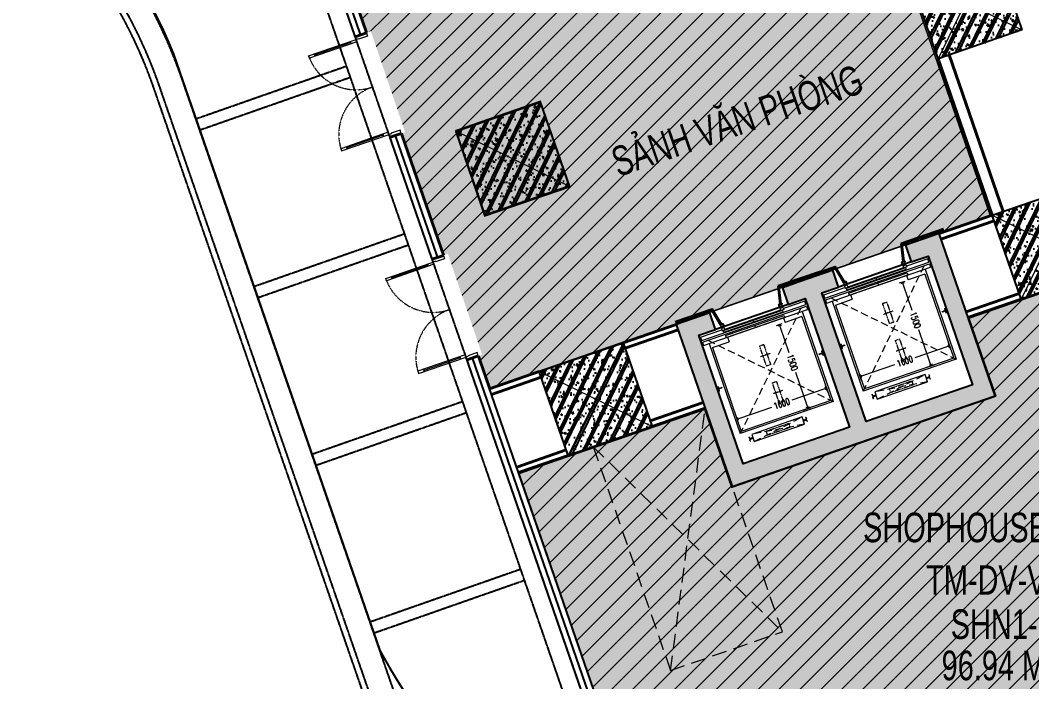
# Model space of a CAD drawing. Header units: millimetres. Extents: x -11451263 to 11578383104, y -507 to 1450429.
# Drawn here: x 11425880 to 11442979, y 1026686 to 1037871 of the extents above; entities that cross this region are included whole.
import ezdxf

# ---------------------------------------------------------------- set-up
doc = ezdxf.new("R2010")
doc.units = ezdxf.units.MM
doc.header["$MEASUREMENT"] = 0
for name, pattern in [('DASH', [0.35, 0.25, -0.1]), ('DASH2-1', [3, 2, -1]), ('HIDDEN', [0.375, 0.25, -0.125]), ('HIDDEN2', [0.1875, 0.125, -0.0625]), ('Xref_ST_MBDV Cot vach 30.7.2022$0$CENTERX2', [4, 2.5, -0.5, 0.5, -0.5]), ('Xref_ST_MBDV Cot vach 30.7.2022$0$HIDDEN', [0.375, 0.25, -0.125]), ('Xref_ST_MBDV Cot vach 30.7.2022$0$PHANTOMX2', [5, 2.5, -0.5, 0.5, -0.5, 0.5, -0.5])]:
    doc.linetypes.add(name, pattern=pattern)
doc.layers.get('0').update_dxf_attribs({"linetype": 'CONTINUOUS', "lineweight": 13})
doc.layers.get('Defpoints').update_dxf_attribs({"color": 5, "linetype": 'CONTINUOUS', "lineweight": 13})
for name, color, linetype in [('A-GLAZ', 135, 'CONTINUOUS'), ('canopy', 2, 'DASH'), ('KT-Net cot vach', 6, 'CONTINUOUS'), ('TNG', 50, 'CONTINUOUS'), ('xref.asix of  podium$0$xref.asix of  podium$0$KC2-DIM', 251, 'CONTINUOUS'), ('xref.asix of  podium$0$xref.asix of  podium$0$KT-Net cot vach', 6, 'CONTINUOUS'), ('Xref_ST_MBDV Cot vach 30.7.2022$0$KT-Net manh', 139, 'CONTINUOUS')]:
    doc.layers.add(name, color=color, linetype=linetype)
for name, color, linetype, lineweight in [('CUA', 37, 'CONTINUOUS', 13), ('DO DIEN TICH THONG THUY', 141, 'CONTINUOUS', 13), ('KT-Chu viet', 255, 'CONTINUOUS', 20), ('KT-Chu viet 2', 6, 'CONTINUOUS', 20), ('KT-Kich thuoc', 159, 'CONTINUOUS', 18), ('KT-Net cat', 1, 'CONTINUOUS', 40), ('KT-Net thay', 7, 'CONTINUOUS', 25), ('KT-Net to mau', 159, 'CONTINUOUS', 18), ('KT-Vat lieu', 250, 'CONTINUOUS', 9), ('SPE-MEP-HVAC', 140, 'CONTINUOUS', 0), ('Xref_ST_MBDV Cot vach 30.7.2022$0$KT-Noi that', 36, 'CONTINUOUS', 9)]:
    doc.layers.add(name, color=color, linetype=linetype, lineweight=lineweight)
doc.styles.add('Xref_ST_MBDV Cot vach 30.7.2022$0$Arial', font='arial.ttf', dxfattribs={"width": 0.7})
doc.styles.add('Xref_ST_MBDV Cot vach 30.7.2022$0$DIM', font='vnsimli.shx', dxfattribs={"width": 0.7})
doc.dimstyles.new('Xref_ST_MBDV Cot vach 30.7.2022$0$CCU 1-100 A1', dxfattribs={"dimscale": 100, "dimtxt": 2.2, "dimasz": 1, "dimexe": 1, "dimexo": 0, "dimgap": 1, "dimtad": 1, "dimdec": 0, "dimdsep": 46, "dimtxsty": 'Xref_ST_MBDV Cot vach 30.7.2022$0$DIM', "dimblk1": 'Xref_ST_MBDV Cot vach 30.7.2022$0$_ARCHTICK', "dimblk2": 'Xref_ST_MBDV Cot vach 30.7.2022$0$_ARCHTICK', "dimsah": 1, "dimcen": 0, "dimdle": 1, "dimclrd": 256, "dimclre": 256, "dimclrt": 31, "dimadec": 0, "dimazin": 0, "dimtfac": 1, "dimtdec": 0, "dimtix": 1, "dimtmove": 2, "dimatfit": 3, "dimldrblk": 'Xref_ST_MBDV Cot vach 30.7.2022$0$_ARCHTICK', "dimfxl": 0, "dimtolj": 1, "dimarcsym": 0})
pattern_1 = [(45, (0, 0), (-176.7766952966369, 176.7766952966369), [])]

# ---------------------------------------------------------------- blocks, each defined once
blk = doc.blocks.new('Xref_ST_MBDV Cot vach 30.7.2022$0$_Open90')
at = {"color": 0, "linetype": 'ByBlock', "lineweight": -2}
for p, q in [((0, 0), (-1, 0)), ((-0.5, 0.5), (0, 0)), ((0, 0), (-0.5, -0.5))]:
    blk.add_line(p, q, dxfattribs=at)
blk = doc.blocks.new('*D27')
at = {"layer": 'Defpoints', "color": 5, "transparency": 16777216}
for p, q in [((-2230.006080747058, 1494.255069668558), (-2230.006080747058, 1595.840436880921)), ((-2180.006080747058, 1545.840436880921), (-1728.427059650542, 1545.840436880921)), ((-780.0060807470581, 1545.840436880921), (-1371.760392983876, 1545.840436880921)), ((-730.0060807470581, 1457.189424305085), (-730.0060807470581, 1595.840436880921))]:
    blk.add_line(p, q, dxfattribs=at)
at = {"layer": 'Defpoints', "color": 0, "transparency": 16777216}
for p in [(-2230.006080747058, 1545.840436880921), (-2230.006080747058, 1494.255069668558), (-730.0060807470581, 1457.189424305085)]:
    blk.add_point(p, dxfattribs=at)
at = {"layer": 'Defpoints', "color": 5, "transparency": 16777216, "xscale": 50, "yscale": 50, "zscale": 50, "rotation": 180}
blk.add_blockref('Xref_ST_MBDV Cot vach 30.7.2022$0$_Open90', (-2230.006080747058, 1545.840436880921), dxfattribs=at)
at = {"layer": 'Defpoints', "color": 5, "transparency": 16777216, "xscale": 50, "yscale": 50, "zscale": 50}
blk.add_blockref('Xref_ST_MBDV Cot vach 30.7.2022$0$_Open90', (-730.0060807470581, 1545.840436880921), dxfattribs=at)
at = {"layer": 'Defpoints', "color": 5, "transparency": 16777216, "insert": (-1550.093726317209, 1545.840436880921), "char_height": 110, "attachment_point": 5, "style": 'Xref_ST_MBDV Cot vach 30.7.2022$0$DIM'}
blk.add_mtext('\\A1;1500', dxfattribs=at)
blk = doc.blocks.new('Xref_ST_MBDV Cot vach 30.7.2022$0$_ARCHTICK')
at = {"color": 0, "linetype": 'ByBlock', "const_width": 0.15}
blk.add_lwpolyline([(-0.5, -0.5), (0.5, 0.5)], dxfattribs=at)
blk = doc.blocks.new('*D28')
at = {"layer": 'Defpoints', "color": 5, "transparency": 16777216}
for p, q in [((-879.0568600945994, 1950.002331897217), (-1000.172690610198, 1950.002331897217)), ((-950.1726906101984, 1900.002331897217), (-950.1726906101983, 1328.335665230491)), ((-950.1726906101981, 400.0023318972127), (-950.1726906101982, 971.6689985638246)), ((-879.0568600945994, 350.0023318972127), (-1000.172690610198, 350.0023318972126))]:
    blk.add_line(p, q, dxfattribs=at)
at = {"layer": 'Defpoints', "color": 0, "transparency": 16777216}
for p in [(-879.0568600945994, 1950.002331897217), (-950.1726906101981, 350.0023318972126), (-879.0568600945994, 350.0023318972127)]:
    blk.add_point(p, dxfattribs=at)
at = {"layer": 'Defpoints', "color": 5, "transparency": 16777216, "xscale": 50, "yscale": 50, "zscale": 50}
for p, rotation in [((-950.1726906101984, 1950.002331897217), 90), ((-950.1726906101981, 350.0023318972126), 270)]:
    blk.add_blockref('Xref_ST_MBDV Cot vach 30.7.2022$0$_Open90', p, dxfattribs=dict(at, rotation=rotation))
at = {"layer": 'Defpoints', "color": 5, "transparency": 16777216, "insert": (-950.1726906088297, 1150.002331897158), "char_height": 110, "attachment_point": 5, "rotation": 90, "style": 'Xref_ST_MBDV Cot vach 30.7.2022$0$DIM'}
blk.add_mtext('\\A1;1600', dxfattribs=at)
blk = doc.blocks.new('PQQQQQ')
at = {"layer": 'SPE-MEP-HVAC', "linetype": 'HIDDEN', "ltscale": 1000}
for p, q in [((-17688.6061930526, -157586.0036754126), (-17103.48911631294, -153152.3101805367)), ((-18993.98992961086, -153805.0020488149), (-15798.10537975468, -156933.3118071335))]:
    blk.add_line(p, q, dxfattribs=at)
blk.add_lwpolyline([(-17688.6061930526, -157586.0036754126), (-15798.10537975468, -156933.3118071335), (-17103.48911631294, -153152.3101805367), (-18993.98992961086, -153805.0020488149)], close=True, dxfattribs=at)
blk = doc.blocks.new('*U137')
h = blk.add_hatch()
h.set_pattern_fill('VATLIEU04', color=250, scale=40, style=0, pattern_type=2)
h.set_pattern_definition([(49.99999999999999, (550, -550), (286.9040730403014, -25.10085399303804), [30, -330]), (355, (550, -550), (-55.50053344520001, 300.8768534800047), [24, -264]), (100.4514, (573.908672, -552.091736), (231.4037526856086, 275.7758168243814), [25.496076, -280.4568448]), (46.18420000000001, (550, -470), (426.8964194502578, -66.20760573160723), [45, -495]), (96.6356, (585.574698, -475.5173228), (373.8650822194813, 389.6471483601767), [38.2441152, -420.6852]), (351.1842, (550, -470), (373.8647780534509, 389.6474403701299), [36, -396]), (21, (590, -490), (238.7628208473847, -161.0475562661355), [30, -330]), (326.0000000000001, (590, -490), (97.32613276863269, 290.0600180187412), [24, -264]), (71.4514, (609.8968932, -503.4206424), (336.089051432596, 129.012198683981), [25.496076, -280.4568448]), (37.50000000000001, (550, -550), (4.863942126916267, 133.1575415325246), [0, -260.8, 0, -268, 0, -265]), (7.499999999999999, (550, -550), (105.2278149768594, 157.7646847529441), [0, -152.8, 0, -254.8, 0, -101]), (327.5, (460.8, -550), (213.5289744689636, -9.021948693751902), [0, -100, 0, -312, 0, -414]), (317.5, (420.8, -550), (233.2744677369545, 40.04199293292709), [0, -130, 0, -207.2, 0, -294]), (45, (550, -550), (-120.2081528017131, 120.2081528017131), []), (45, (550, -501), (-120.2081528017131, 120.2081528017131), [])])
h.paths.add_polyline_path([(-475, 475), (1025, 475), (1025, -1025), (-475, -1025)])
at = {"color": 6, "ltscale": 0.25}
blk.add_lwpolyline([(-475, 475), (1025, 475), (1025, -1025), (-475, -1025)], close=True, dxfattribs=at)
at = {"layer": 'Defpoints', "linetype": 'ByBlock', "ltscale": 30}
for p, q in [((1025, 475), (-475, -1025)), ((-475, 475), (1025, -1025))]:
    blk.add_line(p, q, dxfattribs=at)
blk = doc.blocks.new('xref.asix of  podium$0$xref.asix of  podium$0$MBCot-PN-flat-22')
at = {"layer": 'xref.asix of  podium$0$xref.asix of  podium$0$KT-Net cot vach', "rotation": 19.04713795399666}
for p in [(56313.91933027282, -19092.48729781399), (48657.39082273655, -21735.88943982054), (57717.20749510638, -23157.06382267387), (50060.67898756824, -25800.46596468042)]:
    blk.add_blockref('*U137', p, dxfattribs=at)
blk = doc.blocks.new('*U246')
at = {"layer": 'CUA'}
for p, q in [((11442487.31815845, 1021659.265721966), (11442447.31815848, 1021659.264070475)), ((11442467.31815846, 1021659.26489622), (11442467.34499518, 1021009.264896922)), ((11444107.31815677, 1021659.332607334), (11444147.31815674, 1021659.334258825)), ((11444127.31815675, 1021659.33343308), (11444127.34499348, 1021009.333433781)), ((11442487.34499517, 1021009.265722667), (11442447.3449952, 1021009.264071177)), ((11444107.34499349, 1021009.332608036), (11444147.34499346, 1021009.334259526))]:
    blk.add_line(p, q, dxfattribs=at)
for points in [[(11442397.30576927, 1021959.336323082), (11442457.30576922, 1021959.338800318), (11442457.31237825, 1021799.264483228), (11442447.31237826, 1021799.264070356), (11442447.31402975, 1021759.26407039), (11442397.3140298, 1021759.262006027)], [(11444197.30576744, 1021959.410640158), (11444137.3057675, 1021959.408162922), (11444137.31237653, 1021799.333845833), (11444147.31237652, 1021799.334258705), (11444147.31402801, 1021759.334258739), (11444197.31402797, 1021759.336323103)], [(11442447.31402975, 1021759.26407039), (11442487.31402972, 1021759.26572188), (11442487.34912389, 1020909.265722752), (11442447.34912393, 1020909.264071262)], [(11444147.31402801, 1021759.334258739), (11444107.31402804, 1021759.332607249), (11444107.34912222, 1020909.332608121), (11444147.34912219, 1020909.334259612)]]:
    blk.add_lwpolyline(points, close=True, dxfattribs=at)
at = {"layer": 'CUA', "linetype": 'HIDDEN2'}
for centre, radius, start, end in [((11442447.31402975, 1021759.26407039), 849.9999998530715, 270.0024048669189, 0.002365586658900835), ((11444147.31402801, 1021759.334258741), 849.9999998541882, 180.0023655866589, 270.0023263197432)]:
    blk.add_arc(centre, radius, start, end, dxfattribs=at)
blk = doc.blocks.new('KHHFG-flat-42')
blk.add_wipeout([(-1884.3084356654433, 79.61530733713857), (-1884.162269653752, -238.4600480737863), (-84.11101673729695, -264.06321000750177), (-84.2836583703754, 70.29762198869139)]).dxf.layer = 'KT-Kich thuoc'
at = {"layer": 'KT-Net cat'}
for p, q in [((-1884.16385435313, -200.0777921419358), (-1884.172111805528, -0.07779231236781925)), ((-84.16385588608682, -200.0034750658087), (-84.172113340348, -0.003475236357189715))]:
    blk.add_line(p, q, dxfattribs=at)
at = {"layer": 'CUA'}
blk.add_blockref('*U246', (-11444281.48152891, -1021959.339798319), dxfattribs=at)
blk = doc.blocks.new('WWW')
at = {"layer": 'Defpoints', "linetype": 'DASH2-1', "lineweight": 13, "ltscale": 1000, "flags": 128}
blk.add_lwpolyline([(11429816.83619249, 1022160.11654377), (11450185.49670112, 1019986.391927242), (11488615.66733754, 1021167.255579472), (11491469.21243858, 1024811.360972404), (11462655.78743005, 1159053.890039921), (11457975.31629252, 1176930.890178204), (11455625.97722399, 1177744.852323532), (11446686.1578691, 1170981.351434231), (11423166.61122441, 1153069.948107719), (11399484.09766066, 1135982.713739872, 0.6848770391193201), (11429816.83619249, 1022160.116543293)], format="xyb", dxfattribs=at)
blk = doc.blocks.new('jghhjkghjkgj')
at = {"true_color": 0xf28888}
h = blk.add_hatch(color=11, dxfattribs=at)
h.dxf.hatch_style = 1
edge = h.paths.add_edge_path()
edge.add_line((11466283.08677676, 1045159.335215801), (11466283.08677676, 1032759.335220281))
edge.add_line((11466283.08677676, 1032759.335220281), (11454833.10188411, 1032759.335211071))
edge.add_line((11454833.10188411, 1032759.335211071), (11454833.10188672, 1032759.335226902))
edge.add_line((11454833.10188672, 1032759.335226902), (11446133.10186902, 1032759.3352269))
edge.add_line((11446133.10186902, 1032759.3352269), (11446133.10186902, 1033609.887757531))
edge.add_line((11446133.10186902, 1033609.887757531), (11445918.34170108, 1034231.933613925))
edge.add_line((11445918.34170108, 1034231.933613925), (11441901.02721401, 1032844.963307458))
edge.add_line((11441901.02721401, 1032844.963307458), (11442357.91166952, 1031521.612310319))
edge.add_line((11442357.91166952, 1031521.612310319), (11437915.23475826, 1029987.786419866))
edge.add_line((11437915.23475826, 1029987.786419866), (11437458.35030321, 1031311.137415706))
edge.add_line((11437458.35030321, 1031311.137415706), (11434312.39998763, 1030200.561528921))
edge.add_line((11434312.39998763, 1030200.561528921), (11435976.77098569, 1025390.916321477))
edge.add_arc((11440657.9651616, 1026868.049281125), 4908.716807176173, 197.5128920587287, 269.9282477989292)
edge.add_line((11440651.81791748, 1021959.336323082), (11485787.3255549, 1021959.335528439))
edge.add_arc((11485787.3255549, 1026814.91715749), 4855.581629050896, 270, 361.0120359737786)
edge.add_arc((11484052.80172972, 1026784.276452285), 6590.376070164582, 1.012035973778448, 7.072161650935872)
edge.add_line((11490593.03739566, 1027595.679052872), (11489889.44111853, 1030859.31749462))
edge.add_line((11489889.44111853, 1030859.31749462), (11485433.10186893, 1030859.31749462))
edge.add_line((11485433.10186893, 1030859.31749462), (11482533.20086868, 1030859.324810097))
edge.add_line((11482533.20086868, 1030859.324810097), (11475333.10290397, 1030859.310179142))
edge.add_line((11475333.10290397, 1030859.310179142), (11475333.10290397, 1032759.16139457))
edge.add_line((11475333.10290397, 1032759.16139457), (11475083.10187549, 1032759.335220757))
edge.add_line((11475083.10187549, 1032759.335220757), (11475083.10187549, 1043199.335220757))
edge.add_line((11475083.10187549, 1043199.335220757), (11475083.08677676, 1044046.175538429))
edge.add_line((11475083.08677676, 1044046.175538429), (11475083.08677676, 1045159.336010444))
edge.add_line((11475083.08677676, 1045159.336010444), (11466283.08677676, 1045159.335215801))
at = {"true_color": 0x94cce1}
h = blk.add_hatch(color=151, dxfattribs=at)
h.dxf.hatch_style = 1
h.paths.add_polyline_path([(11431558.18604957, 1038159.599437534), (11441280.37598007, 1041528.280636437), (11442135.10655779, 1039061.483535328), (11440906.20828261, 1038637.444165966), (11442309.49581413, 1034572.867371806), (11434652.96793991, 1031929.465499099), (11433814.51912569, 1031639.321459455)])
at = {"elevation": -7.59479239525951e-05}
blk.add_lwpolyline([(11482533.20086868, 1030859.324810097), (11475333.10290397, 1030859.310179142), (11475333.10290397, 1032759.16139457), (11475083.10187549, 1032759.335220757), (11475083.10187549, 1043199.335220757), (11475083.08677676, 1044046.175538429), (11475083.08677676, 1045159.336010444), (11466283.08677676, 1045159.335215801), (11466283.08677676, 1032759.335220281), (11454833.10188411, 1032759.335211071), (11454833.10188672, 1032759.335226902), (11446133.10186902, 1032759.3352269), (11446133.10186902, 1033609.887757531), (11445918.34170108, 1034231.933613925), (11441901.02721401, 1032844.963307458), (11442357.91166952, 1031521.612310319), (11437915.23475826, 1029987.786419866), (11437458.35030321, 1031311.137415706), (11434312.39998763, 1030200.561528921), (11435976.77098569, 1025390.916321477, 0.3269245432217827), (11440651.81791748, 1021959.336323082), (11485787.3255549, 1021959.335528439, 0.4193965546108029)], format="xyb", dxfattribs=at)
at = {"elevation": 2.260067749200695e-10}
blk.add_lwpolyline([(11431558.18604957, 1038159.599437534), (11441280.37598007, 1041528.280636437), (11442135.10655779, 1039061.483535328), (11440906.20828261, 1038637.444165966), (11442309.49581413, 1034572.867371806), (11434652.96793991, 1031929.465499099), (11433814.51912569, 1031639.321459455)], close=True, dxfattribs=at)
blk = doc.blocks.new('khgklh')
at = {"layer": 'canopy', "ltscale": 5}
for p, q in [((6773.591258665547, -58710.5409257951), (4225.494294138625, -59603.46480583947)), ((6838.996106809005, -58899.54572988243), (4290.899142282084, -59792.4696099296)), ((7754.663980826735, -61545.61298714357), (5206.567016299814, -62438.53686719004)), ((7820.068828970194, -61734.61779123486), (5271.971864445135, -62627.54167127993)), ((8735.736702989787, -64380.6850484953), (6187.639738462865, -65273.60892854061)), ((8801.141551133245, -64569.68985258311), (6253.044586606324, -65462.61373263074)), ((9716.809425150976, -67215.75710984401), (7168.712460624054, -68108.68098989187)), ((9782.214273296297, -67404.76191393554), (7234.117308769375, -68297.68579398154))]:
    blk.add_line(p, q, dxfattribs=at)
at = {"layer": 'canopy', "ltscale": 5, "elevation": -0.000390093371837867}
for points in [[(15027.34511071816, -73943.77858698822, -0.2731029242477328), (11162.13113275543, -70475.03061396314), (6656.394512237981, -57454.49939332076, 0.427810969143063), (-8853.173405764624, -51197.56830630044), (-19318.85072646663, -54808.31752511521)], [(13202.32101749443, -73543.77858699055, -0.1801637299627375), (10877.32292802818, -70569.37130632752), (6375.145997848362, -57559.12676311319, 0.4279956517572017), (-8742.072050927207, -51476.59015814785), (-18746.97092580982, -54928.36682675814)], [(13202.32101749443, -73543.77858699055), (12966.25534484722, -73543.77858699078, -0.3196787448615952), (7768.662873052061, -69842.3981894668), (3990.141497606412, -58923.34992125386, 0.413941481205517), (-6814.722475355491, -53667.81290428911), (-15502.14084565081, -56665.0474000246, -0.4127982625818212), (-18676.83102873527, -55128.52191591205), (-18746.97092580795, -54928.36682675767)], [(15027.34511071816, -73943.77858698822), (12966.25534484722, -73943.77858699078, -0.3196787448616134), (7390.656147684902, -69973.20688786951), (3612.134772242978, -59054.15861966449, 0.4139414812055505), (-6684.265013666824, -54045.94099196384), (-15371.68338406831, -57043.17548773729, -0.4127982625818695), (-19054.32399644144, -55260.80592603411), (-19224.47748456337, -54775.24652251636)], [(16026.94759532064, -74043.77858698682), (12966.25534484722, -74043.77858699078, -0.3196787448616574), (7296.154466342181, -70005.90906247112), (3517.63309090212, -59086.86079426727, 0.4139414812055048), (-6651.650648243725, -54140.47301388194), (-15339.06901867315, -57137.70750966563, -0.4127982625819279), (-19148.69723836891, -55293.87692856451), (-19318.85072646663, -54808.31752511382)]]:
    blk.add_lwpolyline(points, format="xyb", dxfattribs=at)
blk = doc.blocks.new('Xref_ST_MBDV Cot vach 30.7.2022$0$TM 1000kg')
at = {"layer": 'Xref_ST_MBDV Cot vach 30.7.2022$0$KT-Net manh'}
for p, q in [((-2849.992175524749, 2500.000000000007), (-2849.992175524298, 1742.237188449821)), ((-2831.992175524923, 2500.000000000007), (-2831.992175524298, 1754.380282491551)), ((-2849.992175524298, 1742.237188449821), (-2846.992175522784, 1742.237188449821)), ((-2846.992175522784, 1742.237188449821), (-2846.992175522784, 1739.237188449821)), ((-2550.006080747044, 1674.237188449821), (-2846.992175522784, 1739.237188449821)), ((-2550.006080747044, 1692.663264479774), (-2831.992175524298, 1754.380282491551)), ((-2499.992175525869, 1800.000000000007), (-2500.000000003725, 500.0000000000073)), ((-2849.992175524298, 557.7628115501939), (-2846.992175522784, 557.7628115501939)), ((-2849.992175524705, -99.9999999999909), (-2849.992175524298, 557.7628115501939)), ((-2550.006080747044, 625.7628115501939), (-2846.992175522784, 560.7628115501939)), ((-2846.992175522784, 557.7628115501939), (-2846.992175522784, 560.7628115501939)), ((-2550.006080747044, 607.3367355202427), (-2831.992175524298, 545.6197175084671)), ((-2831.992175524851, -99.99999999998909), (-2831.992175524298, 545.6197175084671))]:
    blk.add_line(p, q, dxfattribs=at)
at = {"layer": 'Xref_ST_MBDV Cot vach 30.7.2022$0$KT-Net manh', "const_width": 2}
for points in [[(-2846.992175522784, 1742.237188449821), (-2831.992175524298, 1754.380282491551)], [(-2846.992175522784, 557.7628115501939), (-2831.992175524298, 545.6197175084671)]]:
    blk.add_lwpolyline(points, dxfattribs=at)
at = {"layer": 'Xref_ST_MBDV Cot vach 30.7.2022$0$KT-Net manh', "ltscale": 2}
for points in [[(-2510.006080747044, 1700.002331897216), (-2500.006080747044, 1700.002331897216), (-2500.006080747044, 1650.002331897216), (-2550.006080747044, 1650.002331897216), (-2550.006080747044, 1700.002331897216), (-2540.006080747044, 1700.002331897216), (-2540.006080747044, 1690.002331897216), (-2541.60608074702, 1690.002331897216), (-2541.60608074702, 1698.402331897356), (-2548.406080747067, 1698.402331897356), (-2548.406080747067, 1651.602331897309), (-2501.60608074702, 1651.602331897309), (-2501.60608074702, 1698.402331897356), (-2508.406080747067, 1698.402331897356), (-2508.406080747067, 1690.002331897216), (-2510.006080747044, 1690.002331897216)], [(-2510.006080747044, 599.9976681027983), (-2500.006080747044, 599.9976681027983), (-2500.006080747044, 649.9976681027983), (-2550.006080747044, 649.9976681027983), (-2550.006080747044, 599.9976681027983), (-2540.006080747044, 599.9976681027983), (-2540.006080747044, 609.9976681027983), (-2541.60608074702, 609.9976681027983), (-2541.60608074702, 601.5976681026586), (-2548.406080747067, 601.5976681026586), (-2548.406080747067, 648.3976681027052), (-2501.60608074702, 648.3976681027052), (-2501.60608074702, 601.5976681026586), (-2508.406080747067, 601.5976681026586), (-2508.406080747067, 609.9976681027983), (-2510.006080747044, 609.9976681027983)]]:
    blk.add_lwpolyline(points, close=True, dxfattribs=at)
at = {"layer": 'Xref_ST_MBDV Cot vach 30.7.2022$0$KT-Noi that', "linetype": 'Continuous', "ltscale": 2}
for p, q in [((-2460.006080747058, 2080.002331897216), (-2460.006080747058, 1700.002331897216)), ((-2400.006080747058, 2080.002331897216), (-2460.006080747058, 2080.002331897216)), ((-2400.006080747058, 220.0023318972126), (-2400.006080747058, 2080.002331897216)), ((-2370.006080747058, 220.0023318972126), (-2370.006080747058, 2080.002331897216)), ((-2370.006080747058, 2080.002331897216), (-2310.006080747058, 2080.002331897216)), ((-2310.006080747058, 220.0023318972126), (-2310.006080747058, 2080.002331897216)), ((-2310.006080747058, 1981.002331897216), (-700.0060807470581, 1981.002331897216)), ((-2230.006080747058, 1950.002331897216), (-730.0060807470581, 1950.002331897216)), ((-2230.006080747058, 1950.002331897216), (-2230.006080747058, 1650.002331897216)), ((-730.0060807470581, 1950.002331897216), (-730.0060807470581, 350.0023318972126)), ((-700.0060807470581, 1981.002331897216), (-700.0060807470581, 319.0023318972126)), ((-2455.006080747058, 650.0023318972162), (-2455.006080747058, 1650.002331897216)), ((-2441.259975502442, 620.0023318972162), (-2441.259975502442, 1680.002331897216)), ((-2411.006080747058, 1680.002331897216), (-2441.259975502442, 1680.002331897216)), ((-2411.006080747058, 620.0023318972162), (-2411.006080747058, 1680.002331897216)), ((-2348.006080747058, 625.0023318972162), (-2348.006080747058, 1675.002331897216)), ((-2348.006080747058, 1675.002331897216), (-2314.006080747058, 1675.002331897216)), ((-2314.006080747058, 625.0023318972162), (-2314.006080747058, 1675.002331897216)), ((-2310.006080747058, 1650.002331897216), (-2230.006080747058, 1650.002331897216)), ((-2411.006080747058, 1150.002331897216), (-2441.259975502428, 1150.002331897216)), ((-2314.006080747058, 1150.002331897216), (-2348.006080747058, 1150.002331897216)), ((-2460.006080747058, 220.0023318972126), (-2460.006080747058, 600.0023318972162)), ((-2411.006080747058, 620.0023318972162), (-2441.259975502442, 620.0023318972162)), ((-2348.006080747058, 625.0023318972162), (-2314.006080747058, 625.0023318972162)), ((-2310.006080747058, 650.0023318972162), (-2230.006080747058, 650.0023318972162)), ((-2230.006080747058, 350.0023318972126), (-2230.006080747058, 650.0023318972162)), ((-2230.006080747058, 350.0023318972126), (-730.0060807470581, 350.0023318972126)), ((-2400.006080747058, 220.0023318972126), (-2460.006080747058, 220.0023318972126)), ((-2370.006080747058, 220.0023318972126), (-2310.006080747058, 220.0023318972126)), ((-2310.006080747058, 319.0023318972126), (-700.0060807470581, 319.0023318972126))]:
    blk.add_line(p, q, dxfattribs=at)
at = {"layer": 'Xref_ST_MBDV Cot vach 30.7.2022$0$KT-Noi that', "linetype": 'Continuous'}
for p, q in [((-1572.506080747058, 2077.002331897216), (-1572.506080747058, 2082.002331897216)), ((-1572.506080747058, 2082.002331897216), (-1535.006080747058, 2082.002331897216)), ((-1569.506080747058, 2074.002331897216), (-1540.066080747114, 2070.902331897239)), ((-1537.066080747114, 2054.123071325659), (-1537.066080747114, 2067.902331897239)), ((-1497.506080747058, 2082.002331897216), (-1535.006080747058, 2082.002331897216)), ((-1532.946080747002, 2054.123071325659), (-1532.946080747002, 2067.902331897239)), ((-1500.506080747058, 2074.002331897216), (-1529.946080747002, 2070.902331897239)), ((-1497.506080747058, 2077.002331897216), (-1497.506080747058, 2082.002331897216)), ((-1540.006080747058, 2021.002331897216), (-1540.006080747058, 2050.002331897216)), ((-1539.006080747058, 2020.002331897216), (-1535.006080747058, 2020.002331897216)), ((-1531.006080747058, 2020.002331897216), (-1535.006080747058, 2020.002331897216)), ((-1530.006080747058, 2021.002331897216), (-1530.006080747058, 2050.002331897216)), ((-603.5060807470581, 1460.002341897176), (-574.406080746965, 1460.002341897176)), ((-603.5060807470581, 1456.802341897223), (-603.5060807470581, 1460.002341897176)), ((-603.5060807470581, 1456.802341897223), (-574.406080746965, 1456.802341897223)), ((-568.2060807470116, 1406.202341897246), (-568.2060807470116, 1450.602341897153)), ((-565.0060807470581, 1406.202341897246), (-565.0060807470581, 1450.602341897153)), ((-558.0060807470581, 1403.202341897246), (-562.0060807470581, 1403.202341897246)), ((-558.0060807470581, 1400.002341897176), (-562.0060807470581, 1400.002341897176)), ((-555.0060807470581, 1406.202341897246), (-555.0060807470581, 1450.602341897153)), ((-551.8060807471047, 1406.202341897246), (-551.8060807471047, 1450.602341897153)), ((-516.5060807470581, 1460.002341897176), (-545.6060807471513, 1460.002341897176)), ((-516.5060807470581, 1456.802341897223), (-545.6060807471513, 1456.802341897223)), ((-516.5060807470581, 1456.802341897223), (-516.5060807470581, 1460.002341897176)), ((-603.5060807470581, 443.2023218972099), (-574.406080746965, 443.2023218972099)), ((-603.5060807470581, 440.0023218971401), (-574.406080746965, 440.0023218971401)), ((-568.2060807470116, 493.8023218971866), (-568.2060807470116, 449.4023218972798)), ((-565.0060807470581, 493.8023218971866), (-565.0060807470581, 449.4023218972798)), ((-558.0060807470581, 500.0023218971401), (-562.0060807470581, 500.0023218971401)), ((-558.0060807470581, 496.8023218971866), (-562.0060807470581, 496.8023218971866)), ((-555.0060807470581, 493.8023218971866), (-555.0060807470581, 449.4023218972798)), ((-551.8060807471047, 493.8023218971866), (-551.8060807471047, 449.4023218972798)), ((-516.5060807470581, 443.2023218972099), (-545.6060807471513, 443.2023218972099)), ((-516.5060807470581, 440.0023218971401), (-545.6060807471513, 440.0023218971401)), ((-1572.506080747058, 223.0023318972126), (-1572.506080747058, 218.0023318972126)), ((-1572.506080747058, 218.0023318972126), (-1535.006080747058, 218.0023318972126)), ((-1569.506080747058, 226.0023318972126), (-1540.066080747114, 229.1023318971893)), ((-1540.006080747058, 279.0023318972126), (-1540.006080747058, 250.0023318972126)), ((-1539.006080747058, 280.0023318972126), (-1535.006080747058, 280.0023318972126)), ((-1537.066080747114, 245.8815924687697), (-1537.066080747114, 232.1023318971893)), ((-1531.006080747058, 280.0023318972126), (-1535.006080747058, 280.0023318972126)), ((-1497.506080747058, 218.0023318972126), (-1535.006080747058, 218.0023318972126)), ((-1532.946080747002, 245.8815924687697), (-1532.946080747002, 232.1023318971893)), ((-1530.006080747058, 279.0023318972126), (-1530.006080747058, 250.0023318972126)), ((-1500.506080747058, 226.0023318972126), (-1529.946080747002, 229.1023318971893)), ((-1497.506080747058, 223.0023318972126), (-1497.506080747058, 218.0023318972126))]:
    blk.add_line(p, q, dxfattribs=at)
at = {"layer": 'Xref_ST_MBDV Cot vach 30.7.2022$0$KT-Noi that', "linetype": 'Xref_ST_MBDV Cot vach 30.7.2022$0$HIDDEN', "ltscale": 500}
for p, q in [((-2370.006080747058, 1981.002331897216), (-700.0060807470581, 319.0023318972126)), ((-2370.006080747058, 319.0023318972126), (-700.0060807470581, 1981.002331897216)), ((-495.0060807470581, 1400.002331897216), (-625.0060807470581, 500.0023318972162)), ((-495.0060807470581, 500.0023318972162), (-625.0060807470581, 1400.002331897216))]:
    blk.add_line(p, q, dxfattribs=at)
at = {"layer": 'Xref_ST_MBDV Cot vach 30.7.2022$0$KT-Noi that', "linetype": 'Xref_ST_MBDV Cot vach 30.7.2022$0$CENTERX2'}
for p, q in [((-1815.006080747058, 1236.002331897216), (-1815.006080747058, 1066.653990867846)), ((-1155.006080747058, 1236.002331897216), (-1155.006080747058, 1066.653990867846))]:
    blk.add_line(p, q, dxfattribs=at)
at = {"layer": 'Xref_ST_MBDV Cot vach 30.7.2022$0$KT-Noi that', "linetype": 'Continuous', "ltscale": 2}
for points in [[(-2485.00608074879, 1700.002331897216), (-2445.00608074879, 1700.002331897216), (-2445.00608074879, 1650.002331897216), (-2485.00608074879, 1650.002331897216)], [(-495.0060807470581, 1400.002331897216), (-625.0060807470581, 1400.002331897216), (-625.0060807470581, 500.0023318972162), (-495.0060807470581, 500.0023318972162)], [(-2485.00608074879, 600.0023318972162), (-2445.00608074879, 600.0023318972162), (-2445.00608074879, 650.0023318972162), (-2485.00608074879, 650.0023318972162)]]:
    blk.add_lwpolyline(points, close=True, dxfattribs=at)
at = {"layer": 'Xref_ST_MBDV Cot vach 30.7.2022$0$KT-Noi that', "linetype": 'Xref_ST_MBDV Cot vach 30.7.2022$0$PHANTOMX2'}
for points in [[(-1635.006080747058, 1186.002331897216), (-1635.006080747058, 1114.002331897333), (-1995.006080747058, 1114.002331897333), (-1995.006080747058, 1186.002331897216)], [(-975.0060807470581, 1186.002331897216), (-975.0060807470581, 1114.002331897333), (-1335.006080747058, 1114.002331897333), (-1335.006080747058, 1186.002331897216)], [(-524.0060807470581, 1150.002331897216), (-524.0060807470581, 750.0023318972162), (-596.0060807470581, 750.0023318972162), (-596.0060807470581, 1150.002331897216)]]:
    blk.add_lwpolyline(points, close=True, dxfattribs=at)
at = {"layer": 'Xref_ST_MBDV Cot vach 30.7.2022$0$KT-Noi that', "linetype": 'Continuous'}
for centre, radius, start, end in [((-1569.506080747058, 2077.002331897216), 3, 180, 270), ((-1540.066080747114, 2067.902331897239), 3, 0, 90), ((-1542.280197382381, 2054.7339947371), 5.24978472904255, 295.6697211345437, 353.3172836214693), ((-1529.946080747002, 2067.902331897239), 3, 90, 180), ((-1527.731964111736, 2054.7339947371), 5.24978472904255, 186.6827163785307, 244.3302788654563), ((-1500.506080747058, 2077.002331897216), 3, 270, 0), ((-1539.006080747058, 2021.002331897216), 1, 180, 270), ((-1531.006080747058, 2021.002331897216), 1, 270, 0), ((-574.406080746965, 1450.602341897153), 9.399999999997844, 0, 90), ((-574.406080746965, 1450.602341897153), 6.19999999999734, 0, 90), ((-562.0060807470581, 1406.202341897246), 6.20000000000076, 180, 270), ((-562.0060807470581, 1406.202341897246), 2.999999999999834, 180, 270), ((-558.0060807470581, 1406.202341897246), 3.000000000000045, 270, 0), ((-558.0060807470581, 1406.202341897246), 6.19999999999713, 270, 0), ((-545.6060807471513, 1450.602341897153), 9.400000000001475, 90, 180), ((-545.6060807471513, 1450.602341897153), 6.200000000004374, 90, 180), ((-574.406080746965, 449.4023218972798), 6.19999999999734, 270, 0), ((-574.406080746965, 449.4023218972798), 9.399999999997844, 270, 0), ((-562.0060807470581, 493.8023218971866), 6.20000000000076, 90, 180), ((-562.0060807470581, 493.8023218971866), 2.999999999999834, 90, 180), ((-558.0060807470581, 493.8023218971866), 6.19999999999713, 0, 90), ((-558.0060807470581, 493.8023218971866), 3.000000000000045, 0, 90), ((-545.6060807471513, 449.4023218972798), 9.400000000001475, 180, 270), ((-545.6060807471513, 449.4023218972798), 6.200000000004374, 180, 270), ((-1569.506080747058, 223.0023318972126), 3, 90, 180), ((-1540.066080747114, 232.1023318971893), 3, 270, 0), ((-1539.006080747058, 279.0023318972126), 1, 90, 180), ((-1542.280197382381, 245.2706690573286), 5.24978472904255, 6.682716378530666, 64.33027886545624), ((-1527.731964111736, 245.2706690573286), 5.24978472904255, 115.6697211345438, 173.3172836214693), ((-1529.946080747002, 232.1023318971893), 3, 180, 270), ((-1531.006080747058, 279.0023318972126), 1, 0, 90), ((-1500.506080747058, 223.0023318972126), 3, 0, 90)]:
    blk.add_arc(centre, radius, start, end, dxfattribs=at)
at = {"layer": 'Defpoints', "color": 5}
for base, p1, p2, angle, picture, middle in [((-950.1726906101981, 350.0023318972126), (-879.056860094599, 1950.002331897216), (-879.056860094599, 350.0023318972126), 90, '*D28', (-950.1726906088297, 1150.002331897158)), ((-2230.006080747058, 1545.840436880921), (-730.0060807470581, 1457.189424305085), (-2230.006080747058, 1494.255069668558), 180, '*D27', (-1550.093726317209, 1545.840436880921))]:
    dim = blk.add_linear_dim(base=base, p1=p1, p2=p2, angle=angle, dimstyle='Xref_ST_MBDV Cot vach 30.7.2022$0$CCU 1-100 A1', override={"dimscale": 50, "dimblk1": 'Xref_ST_MBDV Cot vach 30.7.2022$0$_Open90', "dimblk2": 'Xref_ST_MBDV Cot vach 30.7.2022$0$_Open90', "dimclrd": 5, "dimclre": 5, "dimclrt": 5, "dimlwd": 65535, "dimlwe": 65535}, dxfattribs=at)
    dim.commit()
    dim.dimension.update_dxf_attribs({"geometry": picture, "text_midpoint": middle, "dimtype": 128})
blk = doc.blocks.new('of lift 2')
at = {"layer": 'Xref_ST_MBDV Cot vach 30.7.2022$0$KT-Noi that', "rotation": 0.000344853501118225}
for p in [(214313.775976256, 35571.96171643957), (214313.775976256, 33371.96171643957)]:
    blk.add_blockref('Xref_ST_MBDV Cot vach 30.7.2022$0$TM 1000kg', p, dxfattribs=at)

msp = doc.modelspace()

# ---------------------------------------------------------------- hatches: boundary and pattern name
at = {"layer": 'DO DIEN TICH THONG THUY'}
h = msp.add_hatch(dxfattribs=at)
h.set_pattern_fill('ANSI31', color=256, scale=2000)
h.set_pattern_definition(pattern_1)
h.paths.add_polyline_path([(11433823.78207653, 1031658.389396418), (11442276.24356509, 1034577.254440188), (11440868.07128037, 1038655.979760511), (11442096.39152489, 1039081.585446424), (11441261.85130919, 1041490.112107927), (11431582.17000371, 1038136.159895693)])
h.paths.add_polyline_path([(11433235.54879528, 1035989.010581835), (11433729.91510263, 1034557.092466605), (11435176.14823137, 1035056.401748106), (11434676.83895214, 1036502.634870279), (11433244.78458606, 1036008.220780059)], flags=16)
h = msp.add_hatch(dxfattribs=at)
h.set_pattern_fill('ANSI31', color=256, scale=2000)
h.set_pattern_definition(pattern_1)
edge = h.paths.add_edge_path(flags=16)
edge.add_arc((11439585.33303313, 1025384.194275443), 765, 0, 360)
edge = h.paths.add_edge_path()
edge.add_line((11446118.10186902, 1021959.336323082), (11440651.81791743, 1021959.336323082))
edge.add_arc((11440657.9651616, 1026868.04928113), 4908.716807182356, 197.5128920587596, 269.9282477981901, ccw=False)
edge.add_line((11435976.77098569, 1025390.916321477), (11434309.74973258, 1030208.220149818))
edge.add_line((11434309.74973258, 1030208.220149818), (11437449.06673764, 1031292.063471118))
edge.add_line((11437449.06673764, 1031292.063471118), (11437905.95118726, 1029968.712948622))
edge.add_line((11437905.95118726, 1029968.712948622), (11442376.9856088, 1031512.32921771))
edge.add_line((11442376.9856088, 1031512.32921771), (11441920.10130116, 1032835.679789398))
edge.add_line((11441920.10130116, 1032835.679789398), (11445909.05813397, 1034212.859668819))
edge.add_line((11445909.05813397, 1034212.859668819), (11446118.10186902, 1033607.3712735))
edge.add_line((11446118.10186902, 1033607.3712735), (11446118.10186902, 1030974.335232368))
edge.add_line((11446118.10186902, 1030974.335232368), (11445468.10261301, 1030974.335232368))
edge.add_line((11445468.10261301, 1030974.335232368), (11445468.10261301, 1029444.335232368))
edge.add_line((11445468.10261301, 1029444.335232368), (11446118.10186902, 1029444.335232368))
edge.add_line((11446118.10186902, 1029444.335232368), (11446118.10186902, 1024974.335012296))
edge.add_line((11446118.10186902, 1024974.335012296), (11445468.10261971, 1024974.335012296))
edge.add_line((11445468.10261971, 1024974.335012296), (11445468.10261971, 1023444.335012296))
edge.add_line((11445468.10261971, 1023444.335012296), (11446118.10186902, 1023444.335012296))
edge.add_line((11446118.10186902, 1023444.335012296), (11446118.10186902, 1021959.336323082))
at = {"layer": 'KT-Vat lieu'}
h = msp.add_hatch(dxfattribs=at)
h.set_pattern_fill('BTCT', color=256, scale=40, angle=-70.9528620460035)
h.set_pattern_definition([(339.0471379539965, (11423908.84531071, 1007830.717794637), (69.90338528047701, -279.3877533547662), [29.9999999999999, -329.9999999999985]), (284.0471379539965, (11423908.84531071, 1007830.717794637), (266.2915946709811, 150.6518396180941), [23.99999999999998, -263.9999999999996]), (29.49853795399646, (11423914.67059431, 1007807.435483168), (336.1948768307957, -128.7361747717526), [25.49607599999999, -280.4568447999998]), (335.2313379539966, (11423984.46534325, 1007856.825469369), (76.73314454503657, -425.1305970221304), [45, -495]), (25.6827379539964, (11423990.85974968, 1007821.397915755), (490.3234749361438, -226.2363583837528), [38.24411519999997, -420.6851999999998]), (280.2313379539964, (11423984.46534325, 1007856.825469369), (490.3236516953235, -226.2359755744279), [35.99999999999994, -395.9999999999995]), (310.0471379539965, (11423978.61417248, 1007812.48853442), (-74.31099224333833, -278.2478686892407), [30, -330]), (255.0471379539965, (11423978.61417248, 1007812.48853442), (305.9413376994765, 2.662340959559032), [24, -264]), (0.4985379539964848, (11423972.42157499, 1007789.301215951), (231.6301287124563, -275.5857060422185), [25.496076, -280.4568447999999]), (326.5471379539965, (11423908.84531071, 1007830.717794637), (127.4545480190627, 38.85777900570818), [0, -260.7999999999999, 0, -267.9999999999999, 0, -264.9999999999999]), (296.5471379539965, (11423908.84531071, 1007830.717794637), (183.4678019936752, -47.98077147784922), [0, -152.8, 0, -254.8, 0, -101]), (256.5471379539965, (11423879.73525339, 1007915.034130911), (61.15631196729443, -204.7826262224386), [0, -99.99999999999967, 0, -311.9999999999987, 0, -413.9999999999987]), (246.5471379539965, (11423866.68141602, 1007952.844147176), (113.9778841873155, -207.4352439007965), [0, -129.9999999999994, 0, -207.1999999999994, 0, -293.9999999999988]), (334.0471379539965, (11423908.84531071, 1007830.717794637), (65.64473241281162, 134.8731593255321), []), (334.0471379539965, (11423931.92145298, 1007763.878497503), (65.64473241281162, 134.8731593255321), [])])
h.paths.add_polyline_path([(11442357.91166952, 1031521.612310319), (11441411.50846051, 1034262.838489603), (11440844.35821652, 1034067.030929119), (11440942.26199676, 1033783.455807125), (11441225.83711876, 1033881.359587366), (11441976.43276728, 1031707.283652073), (11440180.45699465, 1031087.226377208), (11439429.86134613, 1033261.302312502), (11439713.43646812, 1033359.206092744), (11439615.53268788, 1033642.781214739), (11439048.38244389, 1033446.973654255), (11438764.80732189, 1033349.069874013), (11438862.71110214, 1033065.494752019), (11439146.28622413, 1033163.39853226), (11439896.88187265, 1030989.322596967), (11438100.90610002, 1030369.265322102), (11437350.3104515, 1032543.341257396), (11437633.88557349, 1032641.245037638), (11437535.98179325, 1032924.820159633), (11436968.83154926, 1032729.012599149), (11437915.23475826, 1029987.786419866)])

# ---------------------------------------------------------------- linework, layer by layer
at = {"layer": 'A-GLAZ'}
for points in [[(11489846.32031227, 1031059.336010941), (11490593.03841823, 1027595.679847516, -0.4508459645649955), (11485787.32657747, 1021959.336323082), (11440651.81791748, 1021959.336323082, -0.3269245432215398), (11435976.77098569, 1025390.916321477), (11431468.65610213, 1038418.320169336, 0.4276918106004188), (11415697.60093426, 1044791.594143705), (11415409.6888013, 1044692.26196698)], [(11489948.6211238, 1031059.320596562), (11490691.53976418, 1027613.288275749, -0.4511126140275254), (11485788.20534503, 1021859.336323082), (11440651.75561756, 1021859.336323082, -0.3268516886257801), (11435881.82200773, 1025359.50673009), (11431374.89688185, 1038383.472454897, 0.4277510049414529), (11415734.57754292, 1044698.567133444), (11415442.3619276, 1044597.750218072)], [(11490047.26015369, 1031076.290377068), (11490790.03372707, 1027630.930950333, -0.4513714951595503), (11485789.07544007, 1021759.336323082), (11440651.69393651, 1021759.336323082, -0.3267809868965265), (11435786.87747394, 1025328.084296106), (11431281.14085342, 1038348.615516748, 0.427810969143063), (11415771.57293542, 1044605.546603768), (11415474.88462918, 1044502.980154485)]]:
    msp.add_lwpolyline(points, format="xyb", dxfattribs=at)
at = {"layer": 'DO DIEN TICH THONG THUY'}
msp.add_lwpolyline([(11433823.78207653, 1031658.389396418), (11442276.24356509, 1034577.254440188), (11440868.07128037, 1038655.979760511), (11442096.39152489, 1039081.585446424), (11441261.85130919, 1041490.112107927), (11431582.17000371, 1038136.159895693)], close=True, dxfattribs=at)
msp.add_lwpolyline([(11446118.10186902, 1021959.336323082), (11440651.81791743, 1021959.336323082, -0.3269245432181557), (11435976.77098569, 1025390.916321477), (11434309.74973258, 1030208.220149818), (11437449.06673764, 1031292.063471118), (11437905.95118726, 1029968.712948622), (11442376.9856088, 1031512.32921771), (11441920.10130116, 1032835.679789398), (11445909.05813397, 1034212.859668819), (11446118.10186902, 1033607.3712735), (11446118.10186902, 1030974.335232368), (11445468.10261301, 1030974.335232368), (11445468.10261301, 1029444.335232368), (11446118.10186902, 1029444.335232368), (11446118.10186902, 1024974.335012296), (11445468.10261971, 1024974.335012296), (11445468.10261971, 1023444.335012296), (11446118.10186902, 1023444.335012296)], format="xyb", close=True, dxfattribs=at)
at = {"layer": 'KT-Net cat'}
for p, q in [((11442309.49579977, 1034572.867413381), (11441411.50845447, 1034262.838962478)), ((11442342.13039321, 1034478.342372725), (11441444.14304791, 1034168.313921822)), ((11441868.39276141, 1032939.488396736), (11442766.38075439, 1033249.517071248)), ((11441901.02735485, 1032844.963356079), (11442799.01534783, 1033154.992030591)), ((11436968.83154314, 1032729.013072259), (11436070.84354972, 1032418.984397845)), ((11437001.46613655, 1032634.488031594), (11436103.47814313, 1032324.45935718)), ((11434652.96808038, 1031929.465547597), (11433814.31165978, 1031639.920987679)), ((11434685.6026738, 1031834.940506932), (11433847.01384281, 1031545.419282202)), ((11436527.7278569, 1031095.633830222), (11437425.7158506, 1031405.662504985)), ((11436560.36245034, 1031001.108789566), (11437458.35044404, 1031311.137464328)), ((11434272.14222222, 1030316.897110781), (11435109.85238851, 1030606.114978404)), ((11434304.84440524, 1030222.395405303), (11435142.48698195, 1030511.589937747))]:
    msp.add_line(p, q, dxfattribs=at)
for points in [[(11441584.7772644, 1037284.837742052), (11442498.54587999, 1034638.136603433)], [(11441395.72718307, 1037219.568555224), (11442309.49579866, 1034572.867416605)]]:
    msp.add_lwpolyline(points, dxfattribs=at)
at = {"layer": 'KT-Net cot vach'}
msp.add_lwpolyline([(11442357.91166952, 1031521.612310319), (11441411.50846051, 1034262.838489603), (11440844.35821652, 1034067.030929119), (11440942.26199676, 1033783.455807125), (11441225.83711876, 1033881.359587366), (11441976.43276728, 1031707.283652073), (11440180.45699465, 1031087.226377208), (11439429.86134613, 1033261.302312502), (11439713.43646812, 1033359.206092744), (11439615.53268788, 1033642.781214739), (11439048.38244389, 1033446.973654255), (11438764.80732189, 1033349.069874013), (11438862.71110214, 1033065.494752019), (11439146.28622413, 1033163.39853226), (11439896.88187265, 1030989.322596967), (11438100.90610002, 1030369.265322102), (11437350.3104515, 1032543.341257396), (11437633.88557349, 1032641.245037638), (11437535.98179325, 1032924.820159633), (11436968.83154926, 1032729.012599149), (11437915.23475826, 1029987.786419866)], close=True, dxfattribs=at)
at = {"layer": 'KT-Net thay'}
msp.add_lwpolyline([(11396107.90792437, 1039685.926823595, 0.2439045336676132), (11403664.70561562, 1037258.323705433), (11416891.61681161, 1041818.443626517, -0.4300753487524684), (11428470.18972022, 1037297.908884607), (11431959.01760873, 1027216.007461658, 0.2618070915274689), (11440651.69393651, 1021759.336323082)], format="xyb", dxfattribs=at)

# ---------------------------------------------------------------- block references
msp.add_blockref('PQQQQQ', (11454561.83941956, 1184463.432958027, 7.243637258598273e-07))
at = {"layer": 'KT-Net to mau'}
msp.add_blockref('jghhjkghjkgj', (-0.0001486800611019135, 0.003101942013017833, 4.458499265995849e-05), dxfattribs=at)
at = {"layer": 'TNG', "rotation": 289.0471379685479}
msp.add_blockref('of lift 2', (11336491.85055372, 1221804.328439196), dxfattribs=at)
at = {"layer": 'xref.asix of  podium$0$xref.asix of  podium$0$KC2-DIM'}
msp.add_blockref('xref.asix of  podium$0$xref.asix of  podium$0$MBCot-PN-flat-22', (11385196.29721421, 1057435.951839337), dxfattribs=at)

# ---------------------------------------------------------------- texts
at = {"layer": 'KT-Chu viet', "style": 'Xref_ST_MBDV Cot vach 30.7.2022$0$Arial', "width": 0.7}
msp.add_text('TM-DV-VP', height=500, dxfattribs=at).set_placement((11441193.54345586, 1028156.641959804))
at = {"layer": 'KT-Chu viet', "insert": (11437919.76940223, 1036413.073561948), "char_height": 500, "attachment_point": 2, "rotation": 19.04713795363252, "style": 'Xref_ST_MBDV Cot vach 30.7.2022$0$Arial'}
msp.add_mtext('SẢNH VĂN PHÒNG', dxfattribs=at)
at = {"layer": 'KT-Chu viet', "color": 124, "insert": (11442479.56706344, 1027909.948764852), "char_height": 500, "width": 5339.45268739584, "attachment_point": 2, "style": 'Xref_ST_MBDV Cot vach 30.7.2022$0$Arial'}
msp.add_mtext('SHN1-2', dxfattribs=at)
at = {"layer": 'KT-Chu viet', "insert": (11442474.89262666, 1027211.815085157), "char_height": 500, "width": 5339.45268739584, "attachment_point": 2, "style": 'Xref_ST_MBDV Cot vach 30.7.2022$0$Arial'}
msp.add_mtext('96.94 M2', dxfattribs=at)
at = {"layer": 'KT-Chu viet 2', "insert": (11442640.97401533, 1029545.653346439), "char_height": 500, "width": 5339.45268739584, "attachment_point": 2, "style": 'Xref_ST_MBDV Cot vach 30.7.2022$0$Arial'}
msp.add_mtext('SHOPHOUSE 1 TẦNG', dxfattribs=at)

# ---------------------------------------------------------------- next in the draw order: block references
at = {"layer": 'KT-Net cat', "rotation": 289.0857413940225}
for p in [(11432347.83326576, 1035877.702580768), (11433650.11827959, 1032114.401680434)]:
    msp.add_blockref('KHHFG-flat-42', p, dxfattribs=at)

# ---------------------------------------------------------------- next in the draw order: block references
at = {"layer": 'KT-Kich thuoc'}
msp.add_blockref('WWW', (0, 0), dxfattribs=at)

# ---------------------------------------------------------------- next in the draw order: block references
at = {"layer": 'KT-Net thay'}
msp.add_blockref('khgklh', (11424624.74619251, 1095803.118012011, 4.458557435840575e-05), dxfattribs=at)

# ---------------------------------------------------------------- next in the draw order: linework, layer by layer
at = {"layer": 'DO DIEN TICH THONG THUY'}
msp.add_lwpolyline([(11433235.54879528, 1035989.010581835), (11433729.91510263, 1034557.092466605), (11435176.14823137, 1035056.401748106), (11434676.83895214, 1036502.634870279), (11433244.78458606, 1036008.220780059)], close=True, dxfattribs=at)
msp.add_lwpolyline([(11433249.68065881, 1035994.041593831), (11433739.19867628, 1034576.166413985), (11435157.07428626, 1035065.685315193), (11434667.55538505, 1036483.560925168), (11433249.67977508, 1035994.04202396)], dxfattribs=at)

doc.saveas('drawing.dxf')
